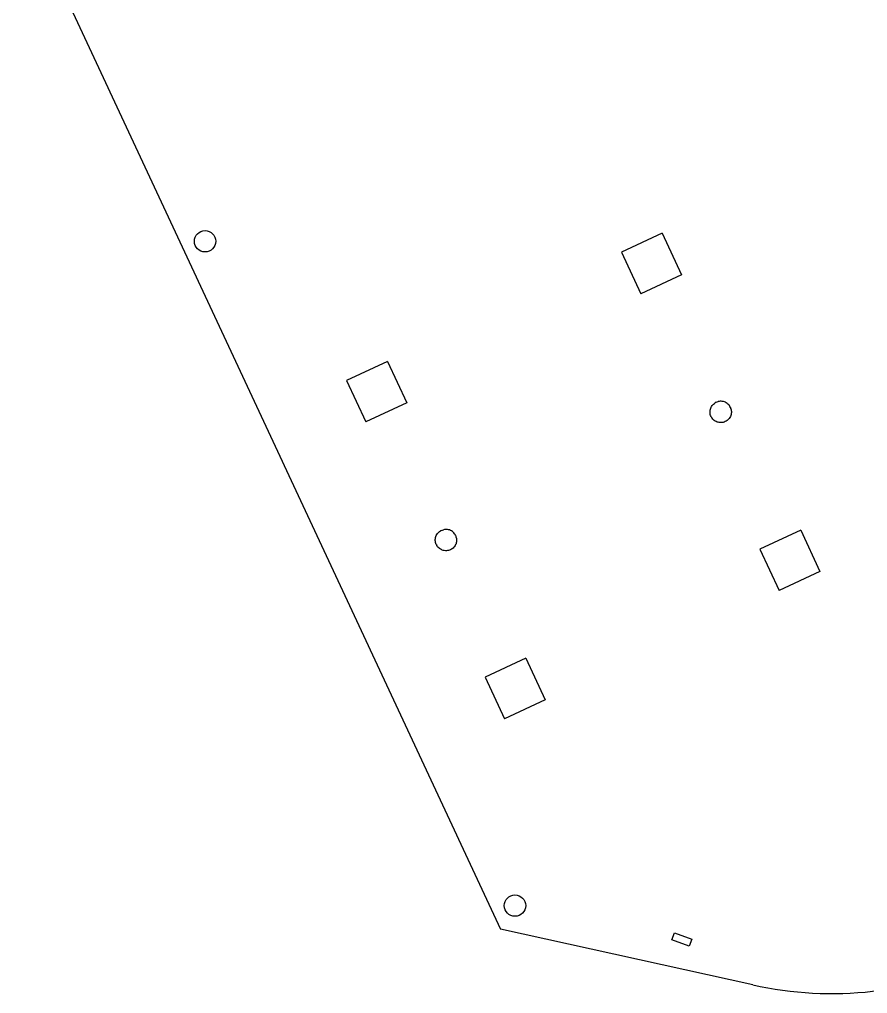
# Model space of a CAD drawing. Header units: millimetres. Extents: x -794 to 1477, y -521 to -225.
# Drawn here: x 44.7 to 159.7, y -520.1 to -388 of the extents above; entities that cross this region are included whole.
import ezdxf

# ---------------------------------------------------------------- set-up
doc = ezdxf.new("R2010")
doc.units = ezdxf.units.MM
doc.layers.get('0').update_dxf_attribs({"color": 253, "lineweight": 70, "true_color": 0x8faf8f})

msp = doc.modelspace()

# ---------------------------------------------------------------- linework, layer by layer
at = {"color": 98, "lineweight": -3, "true_color": 0x054805}
for p, q in [((-18.57, -235.69), (109.96, -511.33)), ((131.88, -416.98), (126.35, -419.56)), ((131.88, -416.98), (134.5, -422.6)), ((126.35, -419.56), (128.97, -425.18)), ((134.5, -422.6), (128.97, -425.18)), ((94.63, -434.35), (89.1, -436.92)), ((94.63, -434.35), (97.25, -439.97)), ((89.1, -436.92), (91.72, -442.54)), ((139.2, -439.89), (139.47, -439.8)), ((139.61, -439.77), (139.47, -439.8)), ((139.75, -439.76), (139.61, -439.77)), ((139.89, -439.76), (139.75, -439.76)), ((140.03, -439.77), (139.89, -439.76)), ((140.17, -439.8), (140.03, -439.77)), ((140.31, -439.84), (140.17, -439.8)), ((97.25, -439.97), (91.72, -442.54)), ((138.36, -441.12), (138.38, -440.98)), ((138.36, -441.26), (138.36, -441.12)), ((138.38, -440.98), (138.41, -440.84)), ((138.41, -440.84), (138.45, -440.71)), ((138.45, -440.71), (138.5, -440.58)), ((138.5, -440.58), (138.57, -440.46)), ((138.57, -440.46), (138.65, -440.34)), ((138.65, -440.34), (138.74, -440.23)), ((138.74, -440.23), (138.84, -440.13)), ((138.84, -440.13), (138.95, -440.04)), ((138.95, -440.04), (139.07, -439.96)), ((139.2, -439.89), (139.07, -439.96)), ((140.44, -439.9), (140.31, -439.84)), ((140.56, -439.97), (140.44, -439.9)), ((140.68, -440.05), (140.56, -439.97)), ((140.79, -440.14), (140.68, -440.05)), ((140.89, -440.24), (140.79, -440.14)), ((140.98, -440.35), (140.89, -440.24)), ((141.06, -440.47), (140.98, -440.35)), ((141.13, -440.59), (141.06, -440.47)), ((141.13, -440.61), (141.14, -440.63)), ((141.14, -440.63), (141.15, -440.66)), ((141.15, -440.66), (141.18, -440.73)), ((141.22, -440.86), (141.18, -440.73)), ((141.22, -440.86), (141.25, -441)), ((141.25, -441), (141.26, -441.14)), ((141.26, -441.14), (141.26, -441.29)), ((138.37, -441.4), (138.36, -441.26)), ((138.4, -441.54), (138.37, -441.4)), ((138.44, -441.68), (138.4, -441.54)), ((138.5, -441.82), (138.44, -441.68)), ((138.5, -441.82), (138.56, -441.95)), ((138.64, -442.06), (138.56, -441.95)), ((138.73, -442.17), (138.64, -442.06)), ((138.83, -442.28), (138.73, -442.17)), ((138.94, -442.37), (138.83, -442.28)), ((139.06, -442.45), (138.94, -442.37)), ((139.18, -442.51), (139.06, -442.45)), ((140.55, -442.45), (140.42, -442.52)), ((140.67, -442.38), (140.55, -442.45)), ((140.78, -442.29), (140.67, -442.38)), ((140.88, -442.19), (140.78, -442.29)), ((140.97, -442.08), (140.88, -442.19)), ((141.05, -441.96), (140.97, -442.08)), ((141.12, -441.83), (141.05, -441.96)), ((141.17, -441.7), (141.12, -441.83)), ((141.22, -441.57), (141.17, -441.7)), ((141.25, -441.43), (141.22, -441.57)), ((141.26, -441.29), (141.25, -441.43)), ((139.32, -442.57), (139.18, -442.51)), ((139.45, -442.61), (139.32, -442.57)), ((139.59, -442.64), (139.45, -442.61)), ((139.73, -442.65), (139.59, -442.64)), ((139.88, -442.66), (139.73, -442.65)), ((140.02, -442.64), (139.88, -442.66)), ((140.16, -442.62), (140.02, -442.64)), ((140.29, -442.57), (140.16, -442.62)), ((140.42, -442.52), (140.29, -442.57)), ((101.13, -458.35), (101.16, -458.21)), ((101.16, -458.21), (101.2, -458.08)), ((101.2, -458.08), (101.25, -457.95)), ((101.25, -457.95), (101.32, -457.83)), ((101.32, -457.83), (101.4, -457.71)), ((101.4, -457.71), (101.49, -457.6)), ((101.49, -457.6), (101.59, -457.5)), ((101.59, -457.5), (101.7, -457.41)), ((101.7, -457.41), (101.82, -457.33)), ((101.95, -457.26), (101.82, -457.33)), ((101.95, -457.26), (102.22, -457.17)), ((102.36, -457.14), (102.22, -457.17)), ((102.5, -457.13), (102.36, -457.14)), ((102.64, -457.13), (102.5, -457.13)), ((102.78, -457.14), (102.64, -457.13)), ((102.92, -457.17), (102.78, -457.14)), ((103.06, -457.21), (102.92, -457.17)), ((103.19, -457.27), (103.06, -457.21)), ((103.31, -457.34), (103.19, -457.27)), ((103.43, -457.42), (103.31, -457.34)), ((103.54, -457.51), (103.43, -457.42)), ((103.64, -457.61), (103.54, -457.51)), ((103.73, -457.72), (103.64, -457.61)), ((103.81, -457.84), (103.73, -457.72)), ((103.88, -457.96), (103.81, -457.84)), ((103.88, -457.98), (103.89, -458)), ((103.89, -458), (103.91, -458.03)), ((103.91, -458.03), (103.93, -458.1)), ((103.97, -458.23), (103.93, -458.1)), ((103.97, -458.23), (104, -458.37)), ((150.65, -457.24), (145.13, -459.81)), ((150.65, -457.24), (153.27, -462.86)), ((101.11, -458.49), (101.13, -458.35)), ((101.11, -458.63), (101.11, -458.49)), ((101.13, -458.77), (101.11, -458.63)), ((101.15, -458.91), (101.13, -458.77)), ((101.19, -459.05), (101.15, -458.91)), ((101.25, -459.19), (101.19, -459.05)), ((101.25, -459.19), (101.31, -459.31)), ((101.39, -459.43), (101.31, -459.31)), ((101.48, -459.54), (101.39, -459.43)), ((101.58, -459.65), (101.48, -459.54)), ((103.63, -459.56), (103.53, -459.66)), ((103.72, -459.45), (103.63, -459.56)), ((103.8, -459.33), (103.72, -459.45)), ((103.87, -459.2), (103.8, -459.33)), ((103.93, -459.07), (103.87, -459.2)), ((103.97, -458.94), (103.93, -459.07)), ((104, -458.8), (103.97, -458.94)), ((104, -458.37), (104.01, -458.51)), ((104.01, -458.65), (104, -458.8)), ((104.01, -458.51), (104.01, -458.65)), ((101.69, -459.74), (101.58, -459.65)), ((101.81, -459.82), (101.69, -459.74)), ((101.94, -459.88), (101.81, -459.82)), ((102.07, -459.94), (101.94, -459.88)), ((102.2, -459.98), (102.07, -459.94)), ((102.34, -460.01), (102.2, -459.98)), ((102.48, -460.02), (102.34, -460.01)), ((102.63, -460.02), (102.48, -460.02)), ((102.77, -460.01), (102.63, -460.02)), ((102.91, -459.98), (102.77, -460.01)), ((103.04, -459.94), (102.91, -459.98)), ((103.18, -459.89), (103.04, -459.94)), ((103.3, -459.82), (103.18, -459.89)), ((103.42, -459.75), (103.3, -459.82)), ((103.53, -459.66), (103.42, -459.75)), ((145.13, -459.81), (147.74, -465.43)), ((153.27, -462.86), (147.74, -465.43)), ((113.41, -474.61), (107.88, -477.19)), ((113.41, -474.61), (116.02, -480.23)), ((107.88, -477.19), (110.5, -482.8)), ((116.02, -480.23), (110.5, -482.8)), ((144.16, -518.89), (109.96, -511.33)), ((133.19, -512.8), (133.53, -511.86)), ((133.53, -511.86), (135.88, -512.71)), ((135.53, -513.65), (133.19, -512.8)), ((135.88, -512.71), (135.53, -513.65))]:
    msp.add_line(p, q, dxfattribs=at)
for centre in [(69.91, -418.06), (111.92, -508.15)]:
    msp.add_circle(centre, 1.45, dxfattribs=at)
msp.add_arc((154.95, -470.07), 50, 257.5369, 295, dxfattribs=at)

doc.saveas('drawing.dxf')
